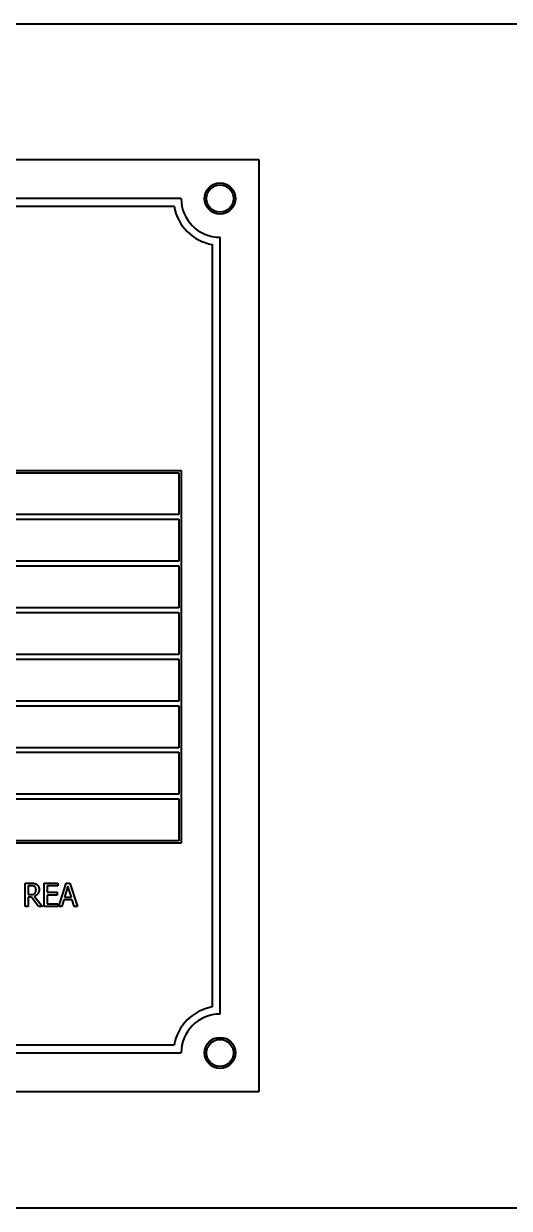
# Model space of a CAD drawing. Header units: millimetres. Extents: x 9486 to 14955, y -5687 to 1872.
# Drawn here: x 12629.9 to 12692.5, y -4830.3 to -4677.8 of the extents above; entities that cross this region are included whole.
import ezdxf

# ---------------------------------------------------------------- set-up
doc = ezdxf.new("R2010")
doc.units = ezdxf.units.MM
doc.layers.add('가시적인 것(ISO)', color=3, linetype='Continuous', lineweight=40)

# ---------------------------------------------------------------- blocks, each defined once
blk = doc.blocks.new('A$C74B527A4')
at = {"layer": '가시적인 것(ISO)'}
for p, q in [((-155, -403.2), (155, -403.2)), ((-80, -420.7), (80, -420.7)), ((80, -420.7), (80, -540.7)), ((70, -425.7), (-70, -425.7)), ((-69.08, -426.7), (69.08, -426.7)), ((75, -530.7), (75, -430.7)), ((74, -431.62), (74, -529.78)), ((-22, -460.7), (70, -460.7)), ((-21.7, -461), (69.7, -461)), ((69.7, -461), (69.7, -466.4)), ((70, -460.7), (70, -508.7)), ((69.7, -466.4), (-21.7, -466.4)), ((-21.7, -467), (69.7, -467)), ((69.7, -467), (69.7, -472.4)), ((69.7, -472.4), (-21.7, -472.4)), ((-21.7, -473), (69.7, -473)), ((69.7, -473), (69.7, -478.4)), ((69.7, -478.4), (-21.7, -478.4)), ((-21.7, -479), (69.7, -479)), ((69.7, -479), (69.7, -484.4)), ((69.7, -484.4), (-21.7, -484.4)), ((-21.7, -485), (69.7, -485)), ((69.7, -485), (69.7, -490.4)), ((69.7, -490.4), (-21.7, -490.4)), ((-21.7, -491), (69.7, -491)), ((69.7, -491), (69.7, -496.4)), ((69.7, -496.4), (-21.7, -496.4)), ((-21.7, -497), (69.7, -497)), ((69.7, -497), (69.7, -502.4)), ((69.7, -502.4), (-21.7, -502.4)), ((-21.7, -503), (69.7, -503)), ((69.7, -503), (69.7, -508.4)), ((70, -508.7), (-22, -508.7)), ((69.7, -508.4), (-21.7, -508.4)), ((49.91, -513.84), (50.64, -513.84)), ((49.91, -516.84), (49.91, -513.84)), ((52.34, -516.84), (52.34, -513.84)), ((52.34, -513.84), (54.12, -513.84)), ((54.12, -513.84), (54.12, -514.2)), ((54.23, -516.84), (55.19, -513.84)), ((55.19, -513.84), (55.66, -513.84)), ((55.66, -513.84), (56.62, -516.84)), ((50.66, -514.19), (50.29, -514.19)), ((50.29, -514.19), (50.29, -515.31)), ((50.29, -515.31), (50.62, -515.31)), ((54.12, -514.2), (52.72, -514.2)), ((52.72, -514.2), (52.72, -515.02)), ((52.72, -515.02), (54.03, -515.02)), ((54.03, -515.37), (52.72, -515.37)), ((52.72, -515.37), (52.72, -516.49)), ((54.03, -515.02), (54.03, -515.37)), ((55.41, -514.25), (54.97, -515.66)), ((55.85, -515.66), (55.41, -514.25)), ((50.29, -516.84), (49.91, -516.84)), ((50.72, -515.65), (50.29, -515.65)), ((50.29, -515.65), (50.29, -516.84)), ((51.62, -516.84), (50.72, -515.65)), ((51.1, -515.54), (52.11, -516.84)), ((52.11, -516.84), (51.62, -516.84)), ((54.12, -516.84), (52.34, -516.84)), ((52.72, -516.49), (54.12, -516.49)), ((54.12, -516.49), (54.12, -516.84)), ((54.61, -516.84), (54.23, -516.84)), ((54.87, -516), (54.61, -516.84)), ((55.96, -516), (54.87, -516)), ((54.97, -515.66), (55.85, -515.66)), ((56.22, -516.84), (55.96, -516)), ((56.62, -516.84), (56.22, -516.84)), ((69.08, -534.7), (-69.08, -534.7)), ((-70, -535.7), (70, -535.7)), ((80, -540.7), (-80, -540.7)), ((200, -555.7), (-200, -555.7))]:
    blk.add_line(p, q, dxfattribs=at)
for centre, radius in [((75, -425.7), 2), ((75, -425.7), 1.75), ((75, -535.7), 2), ((75, -535.7), 1.75)]:
    blk.add_circle(centre, radius, dxfattribs=at)
for centre, radius, start, end in [((75, -425.7), 6, 189.5941, 260.4059), ((75, -425.7), 5, 180, 270), ((75, -535.7), 6, 99.5941, 170.4059), ((75, -535.7), 5, 90, 180)]:
    blk.add_arc(centre, radius, start, end, dxfattribs=at)
for points in [[(50.64, -513.84), (50.89, -513.84), (51.22, -513.9), (51.37, -514)], [(50.62, -515.31), (50.78, -515.31), (51.04, -515.25), (51.13, -515.16)], [(51.12, -514.29), (51.03, -514.23), (50.82, -514.19), (50.66, -514.19)], [(51.69, -514.66), (51.69, -514.98), (51.37, -515.43), (51.1, -515.54)], [(51.29, -514.69), (51.29, -514.56), (51.21, -514.35), (51.12, -514.29)], [(51.13, -515.16), (51.22, -515.08), (51.29, -514.84), (51.29, -514.69)], [(51.37, -514), (51.51, -514.1), (51.69, -514.42), (51.69, -514.66)]]:
    blk.add_open_spline(points, degree=2, dxfattribs=at)

msp = doc.modelspace()

# ---------------------------------------------------------------- block references
msp.add_blockref('A$C74B527A4', (12580.198, -4274.617))

doc.saveas('drawing.dxf')
